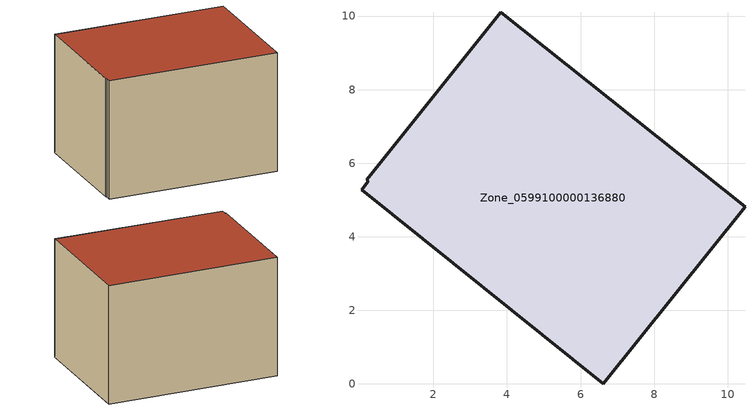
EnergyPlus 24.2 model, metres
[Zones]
Zone_0599100000136880
 floor ground (C_G): 0.05,5.28 0.23,5.51 0.18,5.55 3.83,10.11 10.47,4.82 6.62,0 z0.49
 wall outside (C_F): 10.47,4.82 3.83,10.11 0.18,5.55 0.23,5.51 0.05,5.28 6.62,0 10.47,4.82 z0.49:6.37
 roof outside (C_R): 0.23,5.51 0.05,5.28 6.62,0 10.47,4.82 3.83,10.11 0.18,5.55 z6.37
[BUILDING]
Pand.0599100000136880: North Axis=0; Terrain=City; Loads Convergence Tolerance Value=0.04; Temperature Convergence Tolerance Value=0.4; Solar Distribution=FullExterior; Maximum Number of Warmup Days=25; Minimum Number of Warmup Days=1
[Site:Location]
Rotterdam.The.Hague.AP_ZH_NLD Design_Conditions: Latitude=51.96; Longitude=4.45; Time Zone=1; Elevation=-4.5
[SITE:GROUNDTEMPERATURE:BUILDINGSURFACE]
18, 18, 18, 18, 18, 18, 18, 18, 18, 18, 18, 18
[MATERIAL] Thermal Absorptance=0.9; Solar Absorptance=0.7; Visible Absorptance=0.7
Name | Roughness | Thickness | Conductivity | Density | Specific Heat
G.TI.1946-1964 | MediumSmooth | 0.15 | 1 | 540 | 1210
F.TI.1946-1964 | Rough | 0.3 | 0.857143 | 1920 | 840
R.TI.1946-1964 | MediumRough | 0.2 | 0.277778 | 1500 | 1000
[CONSTRUCTION]
C_G: G.TI.1946-1964
C_F: F.TI.1946-1964
C_R: R.TI.1946-1964
[ZONE]
Zone_0599100000136880: Type=1; Multiplier=1; Ceiling Height=Autocalculate; Volume=Autocalculate; Floor Area=autocalculate; Part of Total Floor Area=Yes
[ZONEINFILTRATION:DESIGNFLOWRATE]
Infil_Zone_0599100000136880: Zone or ZoneList or Space or SpaceList=Zone_0599100000136880; Schedule=AlwaysOn; Design Flow Rate Calculation Method=Flow/Area; Flow Rate per Floor Area=0.003; Constant Term Coefficient=1; Temperature Term Coefficient=0; Velocity Term Coefficient=0; Velocity Squared Term Coefficient=0
[HVACTEMPLATE:ZONE:IDEALLOADSAIRSYSTEM]
Zone_0599100000136880: Maximum Heating Supply Air Temperature=50; Minimum Cooling Supply Air Temperature=13; Maximum Heating Supply Air Humidity Ratio=0.0156; Minimum Cooling Supply Air Humidity Ratio=0.0077; Heating Limit=NoLimit; Cooling Limit=NoLimit; Dehumidification Control Type=ConstantSensibleHeatRatio; Cooling Sensible Heat Ratio=0.7; Dehumidification Setpoint=60; Humidification Control Type=None; Humidification Setpoint=30; Outdoor Air Method=None; Outdoor Air Flow Rate per Person=0.00944; Outdoor Air Flow Rate per Zone Floor Area=0; Outdoor Air Flow Rate per Zone=0; Demand Controlled Ventilation Type=None; Outdoor Air Economizer Type=NoEconomizer; Heat Recovery Type=None; Sensible Heat Recovery Effectiveness=0.7; Latent Heat Recovery Effectiveness=0.65
[ZONECONTROL:THERMOSTAT]
ThermostatControl_Zone_0599100000136880: Zone or ZoneList=Zone_0599100000136880; Control Type Schedule=DualSetpointControlType; Control 1=Thermostat_Zone_0599100000136880; Temperature Difference Between Cutout And Setpoint=0
[THERMOSTATSETPOINT:DUALSETPOINT]
Thermostat_Zone_0599100000136880: Heating Setpoint Temperature Schedule=HeatingSetpoint_Zone_0599100000136880; Cooling Setpoint Temperature Schedule=CoolingSetpoint_Zone_0599100000136880
[SCHEDULE:COMPACT]
HeatingSetpoint_Zone_0599100000136880: Through: 12/31, For: AllDays, Until: 24:00, 21
CoolingSetpoint_Zone_0599100000136880: Through: 12/31, For: AllDays, Until: 24:00, 24
DualSetpointControlType: Through: 12/31, For: AllDays, Until: 24:00, 4
AlwaysOn: Through: 12/31, For: AllDays, Until: 24:00, 1
